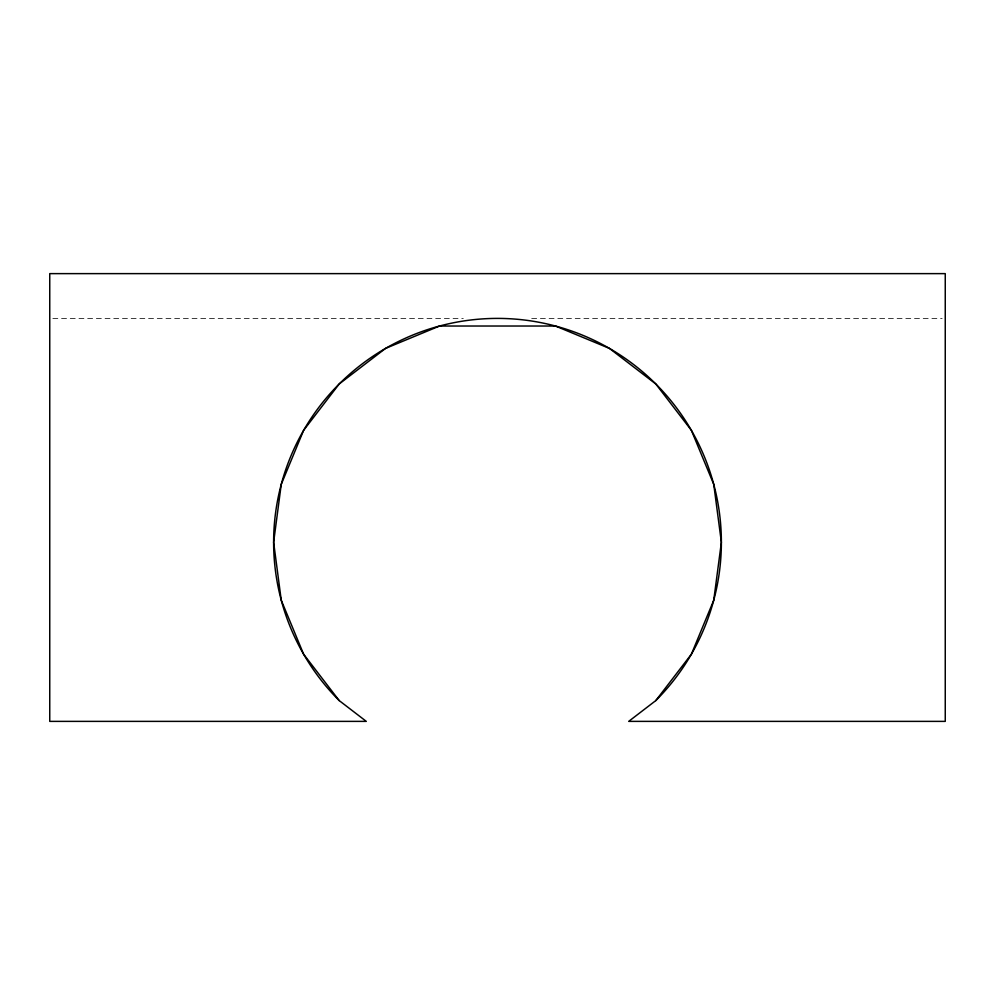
<?xml version="1.0" encoding="UTF-8"?>
<svg xmlns="http://www.w3.org/2000/svg" width="995" height="995" viewBox="0 0 995 995"><rect width="100%" height="100%" fill="white"/><g stroke="black" fill="none" stroke-linecap="round" stroke-linejoin="round"><path stroke-width="0.75" stroke-dasharray="4.97 3.73" d="M52.859 318.4L463.297 318.4M531.703 318.4L942.141 318.4"/><path stroke-width="1.49" d="M655.804 700.579L691.376 654.212L713.751 600.221L721.375 542.275L713.751 484.329L691.376 430.337L655.804 383.971L609.438 348.399L555.446 326.024L439.554 326.024L385.562 348.399L339.195 383.971L303.624 430.337L281.249 484.329L273.625 542.275L281.249 600.221L303.624 654.212L339.195 700.579L366.297 721.375L49.75 721.375L49.75 273.625L945.25 273.625L945.25 721.375L628.703 721.375L655.804 700.579A223.875 223.875 0 0 0 655.804 383.971A223.875 223.875 0 0 0 339.195 383.971A223.875 223.875 0 0 0 339.195 700.579"/></g></svg>
